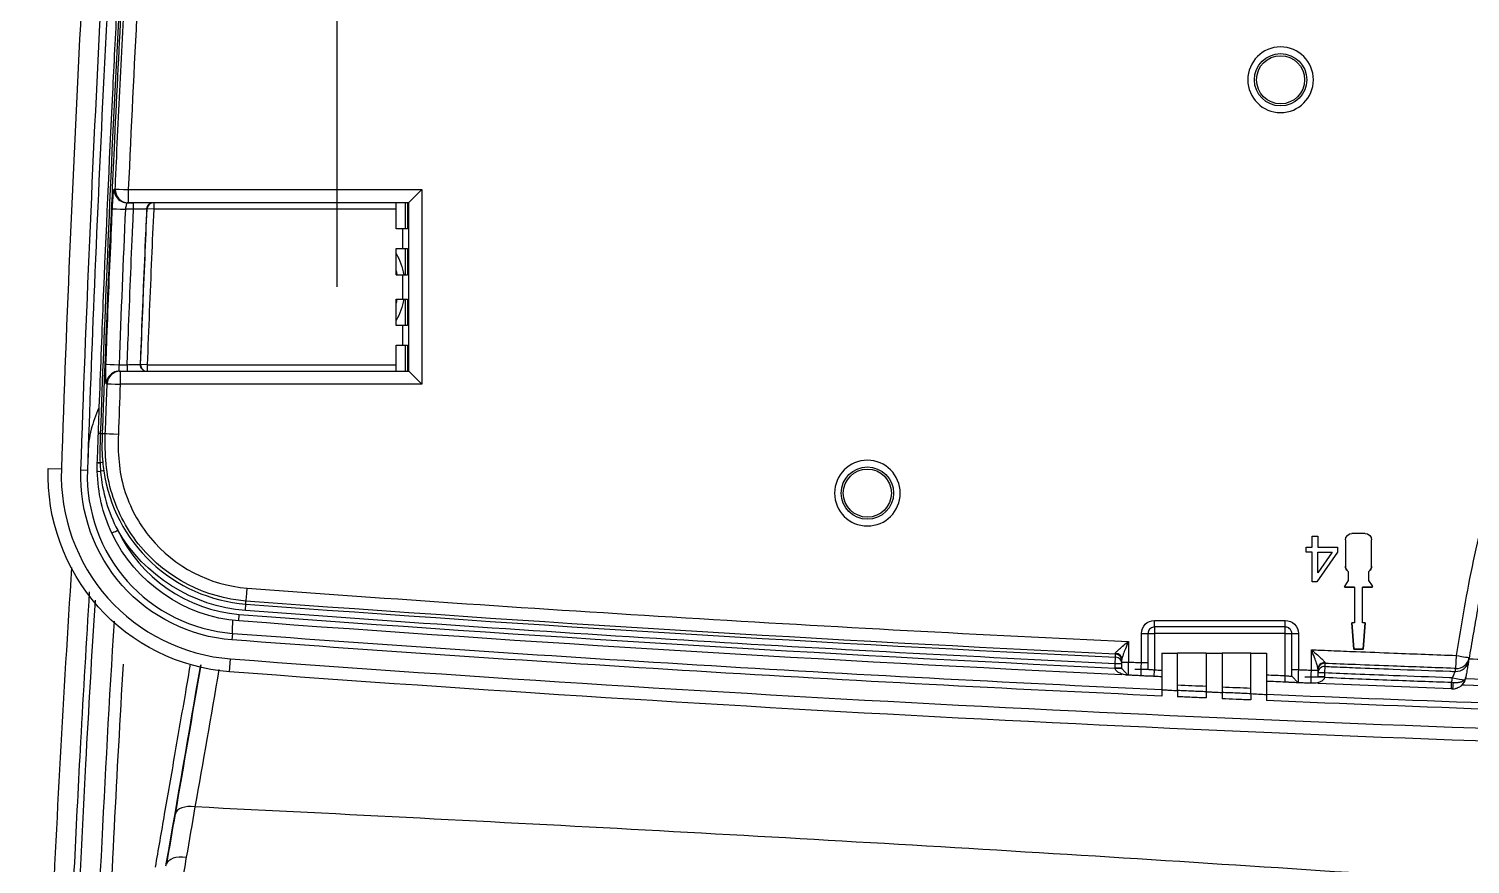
# Model space of a CAD drawing. Header units: millimetres. Extents: x 28 to 2363, y 8 to 1657.
# Drawn here: x 1692.4 to 1802.6, y 1195.3 to 1259.2 of the extents above; entities that cross this region are included whole.
import ezdxf

# ---------------------------------------------------------------- set-up
doc = ezdxf.new("R2010")
doc.units = ezdxf.units.MM
doc.layers.add('1LINE', color=7, linetype='CONTINUOUS')

msp = doc.modelspace()

# ---------------------------------------------------------------- linework, layer by layer
at = {"layer": '1LINE', "linetype": 'Continuous'}
for p, q in [((1715.94, 1239.43), (1715.94, 1279.43)), ((1699.96, 1246.87), (1699.96, 1245.87)), ((1699.96, 1246.87), (1722.41, 1246.87)), ((1721.41, 1245.88), (1722.41, 1246.87)), ((1722.41, 1246.87), (1722.41, 1231.99)), ((1699.88, 1245.87), (1700.36, 1245.87)), ((1721.41, 1245.87), (1699.96, 1245.87)), ((1700.36, 1245.37), (1700.36, 1245.87)), ((1701.9, 1245.87), (1701.9, 1245.37)), ((1721.16, 1243.87), (1721.16, 1245.87)), ((1721.3, 1245.87), (1721.3, 1243.87)), ((1721.41, 1232.99), (1721.41, 1245.88)), ((1700.36, 1245.37), (1699.74, 1245.37)), ((1701.9, 1245.37), (1701.4, 1245.4)), ((1720.44, 1245.37), (1701.9, 1245.37)), ((1720.44, 1243.87), (1720.44, 1245.37)), ((1720.94, 1243.87), (1720.44, 1243.87)), ((1720.94, 1243.87), (1720.94, 1242.37)), ((1721.3, 1243.87), (1720.94, 1243.87)), ((1720.44, 1242.37), (1720.94, 1242.37)), ((1720.44, 1240.37), (1720.44, 1242.37)), ((1720.94, 1242.37), (1721.3, 1242.37)), ((1721.16, 1240.37), (1721.16, 1242.37)), ((1721.3, 1242.37), (1721.3, 1240.37)), ((1720.44, 1240.37), (1720.94, 1240.37)), ((1720.94, 1240.37), (1721.3, 1240.37)), ((1720.94, 1240.37), (1720.94, 1238.49)), ((1720.44, 1238.49), (1720.94, 1238.49)), ((1720.44, 1236.49), (1720.44, 1238.49)), ((1720.94, 1238.49), (1721.3, 1238.49)), ((1721.16, 1236.49), (1721.16, 1238.49)), ((1721.3, 1238.49), (1721.3, 1236.49)), ((1720.94, 1236.49), (1720.44, 1236.49)), ((1720.94, 1236.49), (1720.94, 1234.99)), ((1721.3, 1236.49), (1720.94, 1236.49)), ((1720.44, 1234.99), (1720.94, 1234.99)), ((1720.44, 1233.49), (1720.44, 1234.99)), ((1720.94, 1234.99), (1721.3, 1234.99)), ((1721.16, 1232.99), (1721.16, 1234.99)), ((1721.3, 1234.99), (1721.3, 1232.99)), ((1699.25, 1233.49), (1699.87, 1233.49)), ((1699.87, 1233.49), (1699.87, 1232.99)), ((1701.4, 1233.49), (1700.9, 1233.51)), ((1701.4, 1233.49), (1720.44, 1233.49)), ((1701.4, 1233.49), (1701.4, 1232.99)), ((1699.34, 1232.99), (1721.41, 1232.99)), ((1699.34, 1232.99), (1699.34, 1231.99)), ((1722.41, 1231.99), (1721.41, 1232.99)), ((1722.41, 1231.99), (1699.34, 1231.99)), ((1693.84, 1225.56), (1694.84, 1225.52)), ((1696.83, 1225.4), (1696.33, 1225.42)), ((1790.5, 1219.55), (1790.5, 1220.39)), ((1790.5, 1220.39), (1790.93, 1220.39)), ((1790.93, 1220.39), (1790.93, 1219.55)), ((1794.54, 1220.59), (1793.54, 1220.59)), ((1790.04, 1219.55), (1790.5, 1219.55)), ((1790.04, 1219.15), (1790.04, 1219.55)), ((1790.5, 1219.15), (1790.04, 1219.15)), ((1790.5, 1216.89), (1790.5, 1219.15)), ((1792.44, 1219.15), (1790.85, 1216.89)), ((1790.93, 1219.55), (1792.44, 1219.55)), ((1792.02, 1219.15), (1790.93, 1217.58)), ((1790.93, 1219.15), (1792.02, 1219.15)), ((1790.93, 1217.58), (1790.93, 1219.15)), ((1792.44, 1219.55), (1792.44, 1219.15)), ((1793.04, 1220.09), (1793.04, 1218.09)), ((1795.04, 1218.09), (1795.04, 1220.09)), ((1795.04, 1218.09), (1795.04, 1218.09)), ((1790.85, 1216.89), (1790.5, 1216.89)), ((1793.24, 1216.99), (1792.98, 1216.59)), ((1793.24, 1217.69), (1793.24, 1216.99)), ((1793.24, 1217.69), (1793.24, 1217.69)), ((1794.84, 1217.69), (1794.84, 1217.69)), ((1794.84, 1216.99), (1794.84, 1217.69)), ((1795.1, 1216.59), (1794.84, 1216.99)), ((1793.74, 1216.48), (1793.04, 1216.48)), ((1793.04, 1216.48), (1793.74, 1216.48)), ((1793.04, 1216.48), (1793.04, 1216.48)), ((1793.74, 1216.48), (1793.74, 1213.75)), ((1793.74, 1216.48), (1793.74, 1216.48)), ((1794.34, 1216.48), (1794.34, 1216.48)), ((1794.34, 1213.75), (1794.34, 1216.48)), ((1795.04, 1216.48), (1794.34, 1216.48)), ((1794.34, 1216.48), (1795.04, 1216.48)), ((1795.04, 1216.48), (1795.04, 1216.48)), ((1708.41, 1213.9), (1708.45, 1214.4)), ((1778.44, 1213.94), (1788.44, 1213.94)), ((1778.44, 1213.44), (1778.44, 1213.94)), ((1788.44, 1213.44), (1788.44, 1213.94)), ((1793.67, 1211.75), (1793.54, 1213.75)), ((1793.54, 1213.75), (1793.67, 1211.75)), ((1793.74, 1213.75), (1793.54, 1213.75)), ((1794.54, 1213.75), (1794.34, 1213.75)), ((1794.54, 1213.75), (1794.4, 1211.75)), ((1794.4, 1211.75), (1794.54, 1213.75)), ((1707.93, 1212.95), (1707.89, 1212.45)), ((1777.44, 1210.71), (1777.44, 1212.94)), ((1777.94, 1212.94), (1777.94, 1210.71)), ((1777.94, 1212.94), (1778.44, 1212.94)), ((1788.44, 1213.44), (1778.44, 1213.44)), ((1778.44, 1213.44), (1778.44, 1212.94)), ((1778.44, 1212.94), (1778.44, 1210.16)), ((1788.44, 1212.94), (1778.44, 1212.94)), ((1788.44, 1212.94), (1788.44, 1213.44)), ((1788.44, 1209.72), (1788.44, 1212.94)), ((1788.44, 1212.94), (1788.94, 1212.94)), ((1788.94, 1210.18), (1788.94, 1212.94)), ((1789.44, 1212.94), (1789.44, 1210.18)), ((1776.44, 1212.32), (1776.44, 1210.76)), ((1782.4, 1211.44), (1780.2, 1211.44)), ((1785.8, 1211.44), (1783.6, 1211.44)), ((1790.44, 1210.13), (1790.44, 1211.7)), ((1794.4, 1211.75), (1793.67, 1211.75)), ((1793.67, 1211.75), (1794.4, 1211.75)), ((1793.67, 1211.75), (1793.67, 1211.75)), ((1794.4, 1211.75), (1794.4, 1211.75)), ((1707.71, 1210), (1707.78, 1211)), ((1775.44, 1210.63), (1775.46, 1211.13)), ((1775.44, 1210.3), (1775.44, 1210.63)), ((1775.94, 1210.76), (1775.94, 1210.95)), ((1791.46, 1210.43), (1791.44, 1209.93)), ((1801.48, 1210.27), (1801.52, 1211.26)), ((1775.94, 1210.26), (1776.41, 1209.76)), ((1778.41, 1209.66), (1778.44, 1210.16)), ((1788.42, 1209.22), (1788.44, 1209.72)), ((1788.94, 1209.68), (1789.42, 1209.18)), ((1788.94, 1209.68), (1789.42, 1209.18)), ((1790.94, 1210.24), (1790.94, 1210.13)), ((1791.44, 1209.93), (1791.44, 1209.63)), ((1801.14, 1208.71), (1801.16, 1209.21)), ((1779, 1208.64), (1779, 1208.16)), ((1780.2, 1208.58), (1780.2, 1208.11)), ((1782.4, 1208.48), (1782.4, 1208.01)), ((1783.6, 1208.43), (1783.6, 1207.95)), ((1785.8, 1208.34), (1785.8, 1207.86)), ((1787, 1208.28), (1787, 1207.81)), ((1702.9, 1195.31), (1702.84, 1195.32))]:
    msp.add_line(p, q, dxfattribs=at)
at = {"layer": '1LINE', "linetype": 'Continuous', "extrusion": (3.83778e-22, 6.26757e-06, -1)}
for centre in [(-1788.08, 1255.27, 0.01), (-1756.48, 1223.67, 0.01)]:
    msp.add_circle(centre, 2.51, dxfattribs=at)
at = {"layer": '1LINE', "linetype": 'Continuous', "extrusion": (-3.83778e-22, -6.26758e-06, 1)}
for centre, radius in [((1788.08, 1255.27, -0.01), 2), ((1788.08, 1255.27, -0.01), 1.84), ((1756.48, 1223.67, -0.01), 2), ((1756.48, 1223.67, -0.01), 1.84)]:
    msp.add_circle(centre, radius, dxfattribs=at)
at = {"layer": '1LINE', "linetype": 'Continuous', "extrusion": (0, 0, -1)}
for start, end in [(150.4069, 169.5319), (190.4738, 209.5988)]:
    msp.add_arc((-1715.94, 1239.43), 5.18, start, end, dxfattribs=at)
at = {"layer": '1LINE', "linetype": 'Continuous'}
for start, end in [(11.61, 15.7444), (344.2612, 348.3956)]:
    msp.add_arc((1715.94, 1239.43), 4.68, start, end, dxfattribs=at)
at = {"layer": '1LINE', "linetype": 'Continuous', "extrusion": (3.83778e-22, 6.26757e-06, -1)}
for centre, radius, start, end in [((-1793.54, 1220.09, 0.01), 0.5, 0, 90), ((-1794.54, 1220.09, 0.01), 0.5, 90, 180), ((-1793.54, 1218.09, 0.01), 0.5, 306.8699, 359.9814), ((-1794.54, 1218.09, 0.01), 0.5, 180.0186, 233.1301), ((-1793.04, 1216.55, 0.01), 0.0716, 270, 359.867), ((-1795.04, 1216.55, 0.01), 0.0716, 180.133, 270), ((-1778.44, 1212.94, 0.01), 1, 0, 90), ((-1788.44, 1212.94, 0.01), 1, 90, 180)]:
    msp.add_arc(centre, radius, start, end, dxfattribs=at)
at = {"layer": '1LINE', "linetype": 'Continuous', "extrusion": (-3.83778e-22, -6.26758e-06, 1)}
for centre, radius, start, end in [((1793.54, 1218.09, -0.01), 0.5, 180.0192, 233.1301), ((1794.54, 1218.09, -0.01), 0.5, 306.8699, 359.9808), ((1793.04, 1216.55, -0.01), 0.0716, 146.9613, 270), ((1795.04, 1216.55, -0.01), 0.0716, 270, 33.0347)]:
    msp.add_arc(centre, radius, start, end, dxfattribs=at)
at = {"layer": '1LINE', "linetype": 'Continuous'}
for centre, major_axis, ratio, start_param, end_param in [((1699.88, 1246.87), (0, 1), 0.99875, 1.526057, 2.700732), ((1699.96, 1246.87), (0, 1), 0.99875, 1.526057, 3.141688), ((1699.96, 1246.87), (-0.999, 0.045), 0.000006, 0.049845, 1.570788), ((1699.88, 1246.87), (0, 1), 0.99875, 2.700737, 3.141688), ((1701.86, 1245.37), (-0.005, 0.5), 1, 6.273042, 7.799432), ((1701.9, 1245.37), (0, 0.5), 0.99989, 0.178347, 1.525904), ((1701.9, 1245.37), (0, 0.5), 0.99989, 6.282763, 6.461532), ((1699.74, 1245.37), (-0.999, 0.044), 0.000006, 0.049856, 1.570789), ((1699.25, 1233.49), (-0.999, 0.038), 0.000006, 0.049972, 1.57079), ((1701.37, 1233.49), (0, -0.5), 1, 4.673899, 6.283185), ((1701.4, 1233.49), (0, 0.5), 0.99989, 1.532307, 3.141593), ((1699.27, 1231.99), (0, -1), 0.998748, 3.479633, 4.674649), ((1699.34, 1231.99), (0, -1), 0.998748, 3.141593, 4.674614), ((1699.27, 1231.99), (0, -1), 0.998748, 3.141593, 3.47963), ((1699.34, 1231.99), (-0.999, 0.038), 0.000006, 0.049941, 1.570788), ((1698.17, 1228.22), (-0.5, 0.018), 0.000207, 5.483059, 6.283939), ((1697.47, 1228.25), (-0.5, 0.018), 0.000144, 2.341467, 3.091634), ((1699.2, 1228.19), (-0.999, 0.035), 0.000732, 0.049959, 1.570797), ((1698.09, 1226.02), (-0.5, 0.017), 0.072751, 6.28243, 7.222789), ((1698.09, 1226), (-0.5, 0.017), 0.074365, 6.28243, 7.227122), ((1697.5, 1225.99), (-0.498, -0.048), 0.024006, 2.205214, 3.091589), ((1698.09, 1225.37), (-0.5, -0.011), 0.075324, 6.276429, 7.327546), ((1697.59, 1225.3), (-0.494, -0.075), 0.000006, 3.190855, 4.171093), ((1699.15, 1220.83), (-0.453, -0.212), 0.000006, 6.233758, 7.853979), ((1709.04, 1216.41), (-0.074, -0.997), 0.003197, 0.049952, 1.570791), ((1708.91, 1214.69), (-0.039, -0.499), 0.003165, 1.570802, 3.09164), ((1777.44, 1212.94), (-0.5, 0), 0.000006, 1.570796, 3.141593), ((1789.44, 1212.94), (-0.5, 0), 0.000006, 0.000006, 1.570796), ((1775.44, 1210.95), (0.5, 0), 0.942693, 0, 1.526036), ((1775.44, 1210.63), (0.5, 0), 0.000006, 0, 1.570796), ((1775.44, 1210.3), (0.5, 0), 0.000006, 0, 1.570796), ((1775.44, 1210.25), (0.5, 0), 0.044441, 0, 1.56868), ((1775.44, 1210.86), (0.5, 0), 0.99875, 0, 1.52338), ((1775.44, 1210.63), (0.5, 0), 0.99875, 0, 1.523384), ((1776.44, 1210.76), (-0.5, 0), 0.000006, 0, 1.570796), ((1777.44, 1210.71), (-0.5, 0), 0.000006, 1.570796, 3.141593), ((1791.44, 1210.24), (-0.5, 0), 0.942723, 4.673725, 6.283185), ((1791.44, 1210.16), (-0.5, 0), 0.99875, 4.671431, 6.283185), ((1791.44, 1209.93), (-0.5, 0), 0.99875, 4.671409, 6.283185), ((1801.48, 1211.04), (0.985, -0.17), 0.998729, 4.847032, 6.283207), ((1801.52, 1211.26), (0.985, -0.17), 0.998729, 4.847001, 6.283207), ((1801.52, 1211.26), (0.985, -0.17), 0.000006, 4.71239, 6.283186), ((1776.39, 1209.26), (0.024, 0.499), 0.000002, 0.000048, 0.075187), ((1789.44, 1210.18), (-0.5, 0), 0.000006, 0, 1.570796), ((1790.44, 1210.13), (-0.5, 0), 0.000006, 1.570796, 3.141593), ((1791.44, 1209.93), (-0.5, 0), 0.000006, 4.712389, 6.283185), ((1791.44, 1209.63), (-0.5, 0), 0.000006, 4.712389, 6.283185), ((1791.44, 1209.59), (-0.5, 0.022), 0.000006, 4.712399, 6.283183), ((1801.22, 1209.55), (0.985, -0.17), 0.000006, 4.71239, 5.879762), ((1801.23, 1209.21), (-0.011, -0.5), 0.131549, 6.274704, 7.834322), ((1801.67, 1209.47), (0.43, -0.256), 0.642518, 6.228245, 6.82106), ((1790.4, 1208.63), (0.021, 0.5), 0.000001, 0.000048, 0.075205), ((1705.04, 1198.89), (1.48, -0.26), 0.525102, 1.649118, 3.121084), ((1704.37, 1195.03), (1.48, -0.26), 0.525074, 1.64944, 3.121084)]:
    msp.add_ellipse(centre, major_axis=major_axis, ratio=ratio, start_param=start_param, end_param=end_param, dxfattribs=at)
at = {"layer": '1LINE', "linetype": 'Continuous', "extrusion": (0, 0, -1)}
for centre, major_axis, ratio, start_param, end_param in [((1720.44, 1245.37), (0, -0.5), 0.003491, 1.570796, 3.141599), ((1721.41, 1246.87), (0, -1), 0.052408, 6.230832, 6.283192), ((1720.44, 1233.49), (0, -0.5), 0.003491, 0, 1.570796), ((1721.41, 1231.99), (0, -1), 0.052408, 3.141593, 3.193959)]:
    msp.add_ellipse(centre, major_axis=major_axis, ratio=ratio, start_param=start_param, end_param=end_param, dxfattribs=at)
at = {"layer": '1LINE', "linetype": 'Continuous', "extrusion": (6.12323e-17, 1, 0)}
for centre in [(1777.44, 1210.21), (1777.44, 1210.21), (1790.44, 1209.63)]:
    msp.add_ellipse(centre, major_axis=(0, 0, -0.5), ratio=1, start_param=1.570796, end_param=4.712389, dxfattribs=at)
at = {"layer": '1LINE', "linetype": 'Continuous'}
for points, degree in [([(1696.35, 1260.57), (1695.74, 1248.9), (1695.24, 1237.21), (1694.84, 1225.52)], 3), ([(1696.33, 1225.42), (1696.74, 1237.14), (1697.24, 1248.86), (1697.85, 1260.57)], 3), ([(1700.64, 1260.87), (1700.4, 1256.21), (1700.17, 1251.54), (1699.96, 1246.87)], 3), ([(1698.88, 1246.92), (1698.91, 1246.92), (1698.93, 1246.92), (1698.96, 1246.92)], 3), ([(1699.96, 1245.87), (1699.93, 1245.87), (1699.91, 1245.87), (1699.88, 1245.87)], 3), ([(1699.74, 1245.37), (1699.56, 1241.41), (1699.4, 1237.45), (1699.25, 1233.49)], 3), ([(1699.27, 1232.99), (1699.29, 1232.99), (1699.32, 1232.99), (1699.34, 1232.99)], 3), ([(1698.34, 1232.03), (1698.32, 1232.03), (1698.29, 1232.03), (1698.27, 1232.03)], 3), ([(1699.34, 1231.99), (1699.29, 1230.72), (1699.25, 1229.46), (1699.2, 1228.19)], 3), ([(1697.97, 1228.23), (1698.05, 1228.23), (1698.13, 1228.22), (1698.2, 1228.22)], 3), ([(1697.59, 1225.36), (1697.58, 1225.58), (1697.58, 1225.8), (1697.59, 1226.02)], 3), ([(1697.59, 1226.02), (1697.59, 1226.02), (1697.59, 1226.03), (1697.59, 1226.04)], 3), ([(1697.8, 1226), (1697.8, 1226), (1697.8, 1225.99), (1697.8, 1225.98)], 3), ([(1697.8, 1225.98), (1697.8, 1225.76), (1697.82, 1225.55), (1697.84, 1225.33)], 3), ([(1698, 1226.03), (1698.02, 1225.81), (1698.05, 1225.59), (1698.08, 1225.37)], 3), ([(1698.7, 1220.62), (1698, 1222.11), (1697.62, 1223.72), (1697.59, 1225.36)], 3), ([(1697.84, 1225.33), (1697.97, 1223.76), (1698.42, 1222.23), (1699.15, 1220.83)], 3), ([(1708.41, 1213.9), (1704.26, 1214.21), (1700.46, 1216.85), (1698.7, 1220.62)], 3), ([(1699.15, 1220.83), (1700.84, 1217.22), (1704.47, 1214.7), (1708.45, 1214.4)], 3), ([(1708.91, 1214.69), (1704.88, 1215), (1701.16, 1217.36), (1699.15, 1220.83)], 3), ([(1708.94, 1215.19), (1708.95, 1215.26), (1708.96, 1215.34), (1708.96, 1215.42)], 3), ([(1708.94, 1215.19), (1731.1, 1213.54), (1753.27, 1212.19), (1775.46, 1211.13)], 3), ([(1775.46, 1211.36), (1753.28, 1212.42), (1731.11, 1213.77), (1708.96, 1215.42)], 3), ([(1707.93, 1212.95), (1707.94, 1213.28), (1707.94, 1213.6), (1707.95, 1213.93)], 3), ([(1775.94, 1209.78), (1753.41, 1210.85), (1730.9, 1212.22), (1708.41, 1213.9)], 3), ([(1708.45, 1214.4), (1730.76, 1212.73), (1753.09, 1211.36), (1775.44, 1210.3)], 3), ([(1707.93, 1212.95), (1731.6, 1211.18), (1755.29, 1209.75), (1779, 1208.66)], 3), ([(1779, 1208.16), (1755.28, 1209.25), (1731.58, 1210.68), (1707.89, 1212.45)], 3), ([(1775.46, 1211.36), (1775.46, 1211.37), (1775.46, 1211.39), (1775.46, 1211.42)], 3), ([(1705.47, 1210.54), (1704.57, 1205.29), (1703.69, 1200.2), (1702.84, 1195.32)], 3), ([(1703.57, 1199.16), (1704.21, 1202.84), (1704.86, 1206.64), (1705.53, 1210.54)], 3), ([(1707.78, 1211), (1746.06, 1208.14), (1784.4, 1206.17), (1822.77, 1205.08)], 3), ([(1775.44, 1210.28), (1775.44, 1210.28), (1775.44, 1210.29), (1775.44, 1210.3)], 3), ([(1791.46, 1210.71), (1791.46, 1210.68), (1791.46, 1210.66), (1791.46, 1210.65)], 3), ([(1802.5, 1211.09), (1802.49, 1211.02), (1802.48, 1210.94), (1802.46, 1210.87)], 3), ([(1706.89, 1210.2), (1706.27, 1206.6), (1705.66, 1203.09), (1705.06, 1199.68)], 3), ([(1822.79, 1204.09), (1784.39, 1205.17), (1746.02, 1207.15), (1707.71, 1210.01)], 3), ([(1776.41, 1209.76), (1776.41, 1209.76), (1776.41, 1209.76)], 2), ([(1779, 1209.63), (1778.14, 1209.67), (1777.28, 1209.71), (1776.41, 1209.75)], 3), ([(1777.41, 1209.71), (1777.41, 1209.71)], 1), ([(1779, 1209.63), (1778.81, 1209.64), (1778.61, 1209.65), (1778.41, 1209.66)], 3), ([(1778.44, 1210.16), (1778.63, 1210.15), (1778.82, 1210.14), (1779, 1210.14)], 3), ([(1787, 1209.78), (1787.48, 1209.76), (1787.96, 1209.74), (1788.44, 1209.72)], 3), ([(1788.42, 1209.22), (1787.95, 1209.24), (1787.47, 1209.26), (1787, 1209.28)], 3), ([(1789.42, 1209.18), (1789.42, 1209.18)], 1), ([(1791.44, 1209.63), (1791.44, 1209.62), (1791.44, 1209.6), (1791.44, 1209.59)], 3), ([(1801.16, 1209.21), (1801.18, 1209.32), (1801.2, 1209.43), (1801.22, 1209.55)], 3), ([(1801.16, 1209.21), (1801.2, 1209.2), (1801.25, 1209.2), (1801.29, 1209.19)], 3), ([(1782.4, 1208.89), (1781.67, 1208.92), (1780.94, 1208.95), (1780.2, 1208.98)], 3), ([(1785.8, 1208.74), (1785.07, 1208.77), (1784.34, 1208.8), (1783.6, 1208.83)], 3), ([(1785.8, 1208.34), (1786.2, 1208.32), (1786.6, 1208.3), (1787, 1208.28)], 3), ([(1787, 1208.3), (1798.92, 1207.8), (1810.85, 1207.37), (1822.78, 1207.03)], 3), ([(1790.42, 1209.13), (1790.42, 1209.13), (1790.42, 1209.13)], 2), ([(1801.14, 1208.71), (1797.74, 1208.84), (1794.34, 1208.97), (1790.94, 1209.11)], 3), ([(1801.14, 1208.71), (1801.24, 1208.71)], 1), ([(1822.77, 1206.54), (1810.84, 1206.87), (1798.92, 1207.3), (1787, 1207.81)], 3), ([(1705.06, 1199.68), (1704.84, 1198.4), (1704.62, 1197.11), (1704.39, 1195.83)], 3), ([(1702.84, 1195.32), (1702.83, 1195.26), (1702.82, 1195.21), (1702.81, 1195.16)], 3)]:
    msp.add_open_spline(points, degree=degree, dxfattribs=at)
for points, knots in [([(1698.35, 1260.55), (1698.33, 1260.22), (1698.31, 1259.88), (1698.23, 1258.22), (1698.16, 1256.89), (1697.83, 1250.23), (1697.59, 1244.9), (1697.17, 1234.85), (1697, 1230.12), (1696.83, 1225.4)], [0, 0, 0, 0, 0.028424, 0.028424, 0.142119, 0.142119, 0.596906, 0.596906, 1, 1, 1, 1]), ([(1697.67, 1228.24), (1697.69, 1228.91), (1697.72, 1229.57), (1697.84, 1232.91), (1697.94, 1235.57), (1698.27, 1243.57), (1698.51, 1248.9), (1698.88, 1256.46), (1698.99, 1258.69), (1699.11, 1260.92)], [0, 0, 0, 0, 0.061159, 0.061159, 0.305796, 0.305796, 0.795074, 0.795074, 1, 1, 1, 1]), ([(1699.26, 1260.91), (1699.26, 1260.9), (1699.26, 1260.89), (1699.19, 1259.54), (1699.12, 1258.21), (1698.78, 1251.55), (1698.54, 1246.23), (1698.14, 1236.68), (1697.97, 1232.46), (1697.82, 1228.24)], [0, 0, 0, 0, 0.001056, 0.001056, 0.123354, 0.123354, 0.612552, 0.612552, 1, 1, 1, 1]), ([(1699.41, 1260.93), (1699.22, 1257.3), (1699.04, 1253.67), (1698.81, 1248.72), (1698.75, 1247.39), (1698.68, 1245.72), (1698.66, 1245.39), (1698.4, 1239.45), (1698.17, 1233.84), (1697.97, 1228.23)], [0, 0, 0, 0, 0.332746, 0.332746, 0.454936, 0.454936, 0.485484, 0.485484, 1, 1, 1, 1]), ([(1698.96, 1246.92), (1698.99, 1247.59), (1699.02, 1248.25), (1699.17, 1251.58), (1699.3, 1254.24), (1699.5, 1258.25), (1699.57, 1259.59), (1699.64, 1260.93)], [0, 0, 0, 0, 0.142627, 0.142627, 0.713138, 0.713138, 1, 1, 1, 1]), ([(1698.74, 1245.42), (1698.75, 1245.53), (1698.75, 1245.64), (1698.77, 1245.91), (1698.78, 1246.07), (1698.8, 1246.36), (1698.81, 1246.48), (1698.83, 1246.7), (1698.85, 1246.78), (1698.87, 1246.89), (1698.88, 1246.92), (1698.88, 1246.92)], [0, 0, 0, 0, 0.138726, 0.138726, 0.354257, 0.354257, 0.569694, 0.569694, 0.784849, 0.784849, 1, 1, 1, 1]), ([(1699.88, 1245.87), (1699.87, 1245.87), (1699.86, 1245.86), (1699.84, 1245.83), (1699.83, 1245.8), (1699.81, 1245.73), (1699.8, 1245.69), (1699.78, 1245.59), (1699.77, 1245.54), (1699.75, 1245.45), (1699.75, 1245.41), (1699.74, 1245.37)], [0, 0, 0, 0, 0.214821, 0.214821, 0.43048, 0.43048, 0.646514, 0.646514, 0.861946, 0.861946, 1, 1, 1, 1]), ([(1698.25, 1233.53), (1698.28, 1234.2), (1698.3, 1234.86), (1698.43, 1238.2), (1698.54, 1240.86), (1698.69, 1244.16), (1698.71, 1244.79), (1698.74, 1245.42)], [0, 0, 0, 0, 0.168109, 0.168109, 0.840549, 0.840549, 1, 1, 1, 1]), ([(1699.87, 1233.49), (1699.89, 1234.13), (1699.92, 1234.76), (1700, 1236.76), (1700.05, 1238.12), (1700.16, 1240.84), (1700.22, 1242.19), (1700.31, 1244.16), (1700.33, 1244.77), (1700.36, 1245.37)], [0, 0, 0, 0, 0.160215, 0.160215, 0.503492, 0.503492, 0.846769, 0.846769, 1, 1, 1, 1]), ([(1701.36, 1245.4), (1701.35, 1245.4), (1701.32, 1245.39), (1700.98, 1245.38), (1700.58, 1245.38), (1700.36, 1245.37)], [0, 0, 0, 0, 0.232627, 0.580278, 1, 1, 1, 1]), ([(1701.36, 1245.4), (1701.33, 1244.77), (1701.31, 1244.14), (1701.22, 1242.15), (1701.16, 1240.79), (1701.05, 1238.08), (1700.99, 1236.72), (1700.92, 1234.74), (1700.89, 1234.13), (1700.87, 1233.51)], [0, 0, 0, 0, 0.158717, 0.158717, 0.501738, 0.501738, 0.844758, 0.844758, 1, 1, 1, 1]), ([(1700.9, 1233.51), (1700.96, 1234.87), (1701.01, 1236.23), (1701.12, 1238.94), (1701.18, 1240.3), (1701.29, 1242.9), (1701.34, 1244.15), (1701.4, 1245.4)], [0, 0, 0, 0, 0.342561, 0.342561, 0.685122, 0.685122, 1, 1, 1, 1]), ([(1701.4, 1245.4), (1701.38, 1245.4), (1701.37, 1245.4), (1701.36, 1245.4), (1701.36, 1245.4), (1701.36, 1245.4)], [0, 0, 0, 0, 0.629861, 0.629861, 1, 1, 1, 1]), ([(1701.9, 1245.37), (1701.84, 1244.13), (1701.79, 1242.88), (1701.68, 1240.28), (1701.62, 1238.92), (1701.51, 1236.21), (1701.46, 1234.85), (1701.4, 1233.49)], [0, 0, 0, 0, 0.314878, 0.314878, 0.657439, 0.657439, 1, 1, 1, 1]), ([(1801.52, 1211.26), (1801.93, 1213.68), (1802.33, 1216.11), (1803.35, 1220.9), (1803.95, 1223.28), (1806.06, 1230.35), (1807.83, 1234.94), (1809.96, 1239.37)], [0, 0, 0, 0, 0.25, 0.25, 0.5, 0.5, 1, 1, 1, 1]), ([(1810.86, 1238.94), (1808.46, 1233.94), (1806.49, 1228.66), (1804.3, 1220.63), (1803.7, 1217.94), (1803.1, 1214.58), (1803, 1213.97), (1802.78, 1212.72), (1802.65, 1211.97), (1802.52, 1211.22), (1802.5, 1211.09)], [0, 0, 0, 0, 0.563505, 0.563505, 0.845258, 0.845258, 0.915696, 0.915696, 0.986135, 1, 1, 1, 1]), ([(1698.27, 1232.03), (1698.26, 1232.03), (1698.26, 1232.04), (1698.25, 1232.11), (1698.24, 1232.17), (1698.23, 1232.35), (1698.23, 1232.46), (1698.23, 1232.73), (1698.23, 1232.88), (1698.24, 1233.19), (1698.24, 1233.36), (1698.25, 1233.53)], [0, 0, 0, 0, 0.141761, 0.141761, 0.356201, 0.356201, 0.570656, 0.570656, 0.785323, 0.785323, 1, 1, 1, 1]), ([(1699.25, 1233.49), (1699.24, 1233.44), (1699.24, 1233.38), (1699.23, 1233.28), (1699.23, 1233.23), (1699.23, 1233.14), (1699.23, 1233.1), (1699.24, 1233.04), (1699.24, 1233.02), (1699.26, 1233), (1699.26, 1232.99), (1699.27, 1232.99)], [0, 0, 0, 0, 0.214729, 0.214729, 0.428824, 0.428824, 0.642792, 0.642792, 0.857487, 0.857487, 1, 1, 1, 1]), ([(1699.87, 1233.49), (1700.04, 1233.5), (1700.36, 1233.5), (1700.69, 1233.5), (1700.85, 1233.51), (1700.86, 1233.51), (1700.87, 1233.51)], [0, 0, 0, 0, 0.318795, 0.608036, 0.836927, 1, 1, 1, 1]), ([(1700.87, 1233.51), (1700.87, 1233.51), (1700.87, 1233.51), (1700.88, 1233.51), (1700.88, 1233.51), (1700.89, 1233.51), (1700.9, 1233.51), (1700.9, 1233.51)], [0, 0, 0, 0, 0.370145, 0.370145, 0.740474, 0.740474, 1, 1, 1, 1]), ([(1698.2, 1228.22), (1698.23, 1228.89), (1698.25, 1229.55), (1698.3, 1230.82), (1698.32, 1231.43), (1698.34, 1232.03)], [0, 0, 0, 0, 0.524625, 0.524625, 1, 1, 1, 1]), ([(1697.71, 1230.19), (1697.45, 1229.61), (1697.26, 1229.06), (1696.96, 1227.93), (1696.9, 1227.36), (1696.88, 1226.33), (1696.85, 1225.87), (1696.83, 1225.4)], [0, 0, 0, 0, 0.284864, 0.284864, 0.642432, 0.642432, 1, 1, 1, 1]), ([(1697.59, 1226.04), (1697.59, 1226.11), (1697.6, 1226.17), (1697.62, 1226.91), (1697.65, 1227.57), (1697.67, 1228.24)], [0, 0, 0, 0, 0.091239, 0.091239, 1, 1, 1, 1]), ([(1697.82, 1228.24), (1697.81, 1227.9), (1697.8, 1227.57), (1697.78, 1226.83), (1697.78, 1226.41), (1697.8, 1226)], [0, 0, 0, 0, 0.448087, 0.448087, 1, 1, 1, 1]), ([(1697.97, 1228.23), (1697.96, 1227.81), (1697.94, 1227.4), (1697.95, 1226.66), (1697.97, 1226.35), (1698, 1226.03)], [0, 0, 0, 0, 0.568421, 0.568421, 1, 1, 1, 1]), ([(1708.96, 1215.42), (1705.84, 1215.66), (1702.91, 1217.17), (1699.91, 1220.78), (1699.18, 1222.13), (1698.25, 1225.12), (1698.15, 1226.66), (1698.2, 1228.22)], [0, 0, 0, 0, 0.5, 0.5, 0.75, 0.75, 1, 1, 1, 1]), ([(1699.2, 1228.19), (1699.15, 1226.76), (1699.23, 1225.35), (1700.07, 1222.6), (1700.74, 1221.35), (1703.48, 1218.03), (1706.2, 1216.63), (1709.04, 1216.41)], [0, 0, 0, 0, 0.25, 0.25, 0.5, 0.5, 1, 1, 1, 1]), ([(1707.71, 1210.01), (1703.85, 1210.3), (1700.2, 1212.13), (1695.11, 1217.84), (1693.7, 1221.69), (1693.84, 1225.56)], [0, 0, 0, 0, 0.5, 0.5, 1, 1, 1, 1]), ([(1694.84, 1225.52), (1694.71, 1221.91), (1696.02, 1218.32), (1700.77, 1212.98), (1704.18, 1211.27), (1707.78, 1211)], [0, 0, 0, 0, 0.5, 0.5, 1, 1, 1, 1]), ([(1707.89, 1212.45), (1704.68, 1212.69), (1701.62, 1214.22), (1697.38, 1218.99), (1696.22, 1222.19), (1696.33, 1225.42)], [0, 0, 0, 0, 0.5, 0.5, 1, 1, 1, 1]), ([(1696.83, 1225.4), (1696.73, 1222.3), (1697.84, 1219.23), (1701.91, 1214.65), (1704.84, 1213.18), (1707.93, 1212.95)], [0, 0, 0, 0, 0.5, 0.5, 1, 1, 1, 1]), ([(1698.08, 1225.37), (1698.48, 1222.7), (1699.75, 1220.23), (1703.68, 1216.54), (1706.25, 1215.4), (1708.94, 1215.19)], [0, 0, 0, 0, 0.5, 0.5, 1, 1, 1, 1]), ([(1892.69, 847.16), (1880.17, 847.16), (1867.68, 848.59), (1843.33, 854.27), (1831.7, 858.43), (1809.52, 869.39), (1798.96, 876.37), (1784.63, 888.45), (1780.11, 892.7), (1771.42, 901.46), (1767.26, 905.99), (1755.28, 919.99), (1747.97, 929.89), (1734.67, 950.75), (1728.65, 961.76), (1718.12, 984.31), (1713.62, 995.77), (1705.98, 1019.01), (1702.82, 1030.78), (1697.86, 1054.65), (1696.04, 1066.74), (1693.54, 1091.18), (1692.88, 1103.55), (1692.35, 1128.14), (1692.48, 1140.36), (1693.08, 1164.7), (1693.52, 1176.81), (1694.49, 1198.61), (1695.01, 1208.31), (1695.65, 1217.98)], [0, 0, 0, 0, 0.078081, 0.078081, 0.156162, 0.156162, 0.234242, 0.234242, 0.273283, 0.273283, 0.312323, 0.312323, 0.390404, 0.390404, 0.468485, 0.468485, 0.546565, 0.546565, 0.624646, 0.624646, 0.702727, 0.702727, 0.780808, 0.780808, 0.858888, 0.858888, 0.936969, 0.936969, 1, 1, 1, 1]), ([(1696.98, 1216.13), (1696.74, 1212.31), (1696.52, 1208.48), (1696.14, 1201.58), (1695.98, 1198.5), (1695.76, 1193.88), (1695.69, 1192.34), (1695.55, 1189.25), (1695.43, 1187.71), (1695.41, 1186.17)], [0, 0, 0, 0, 0.383812, 0.383812, 0.691906, 0.691906, 0.845953, 0.845953, 1, 1, 1, 1]), ([(1709.04, 1216.41), (1720.22, 1215.58), (1731.4, 1214.82), (1753.87, 1213.46), (1765.15, 1212.85), (1776.44, 1212.32)], [0, 0, 0, 0, 0.497996, 0.497996, 1, 1, 1, 1]), ([(1695.93, 1186.49), (1696.01, 1189.24), (1696.17, 1191.99), (1696.43, 1197.48), (1696.57, 1200.22), (1696.94, 1207.14), (1697.18, 1211.32), (1697.45, 1215.49)], [0, 0, 0, 0, 0.283547, 0.283547, 0.567094, 0.567094, 1, 1, 1, 1]), ([(1775.44, 1210.63), (1764.44, 1211.16), (1753.44, 1211.75), (1731.27, 1213.1), (1720.08, 1213.86), (1708.91, 1214.69)], [0, 0, 0, 0, 0.495562, 0.495562, 1, 1, 1, 1]), ([(1698.87, 1213.89), (1698.13, 1201.93), (1697.55, 1189.93), (1696.18, 1154.54), (1695.48, 1131.09), (1696.78, 1095.77), (1697.63, 1083.95), (1700.5, 1060.41), (1702.48, 1048.75), (1707.75, 1025.71), (1711.02, 1014.33), (1718.86, 991.85), (1723.45, 980.76), (1733.92, 959.3), (1739.78, 948.96), (1752.81, 929.14), (1760.02, 919.62), (1771.84, 906.14), (1775.92, 901.8), (1784.37, 893.47), (1788.74, 889.47), (1797.9, 881.94), (1802.69, 878.42), (1812.79, 871.94), (1818.06, 869), (1834.28, 861.18), (1845.49, 857.29), (1868.64, 852), (1880.66, 850.64), (1892.69, 850.64)], [0, 0, 0, 0, 0.079119, 0.079119, 0.232599, 0.232599, 0.309339, 0.309339, 0.386079, 0.386079, 0.462819, 0.462819, 0.539559, 0.539559, 0.616299, 0.616299, 0.69304, 0.69304, 0.73141, 0.73141, 0.76978, 0.76978, 0.80815, 0.80815, 0.84652, 0.84652, 0.92326, 0.92326, 1, 1, 1, 1]), ([(1778.44, 1213.44), (1778.38, 1213.44), (1778.33, 1213.43), (1778.22, 1213.39), (1778.17, 1213.36), (1778.08, 1213.29), (1778.04, 1213.25), (1777.98, 1213.15), (1777.96, 1213.1), (1777.94, 1213.01), (1777.94, 1212.97), (1777.94, 1212.94)], [0, 0, 0, 0, 0.214941, 0.214941, 0.429881, 0.429881, 0.644822, 0.644822, 0.859762, 0.859762, 1, 1, 1, 1]), ([(1788.94, 1212.94), (1788.94, 1212.99), (1788.93, 1213.05), (1788.89, 1213.16), (1788.86, 1213.21), (1788.79, 1213.29), (1788.75, 1213.33), (1788.66, 1213.39), (1788.6, 1213.41), (1788.51, 1213.43), (1788.47, 1213.44), (1788.44, 1213.44)], [0, 0, 0, 0, 0.214941, 0.214941, 0.429881, 0.429881, 0.644822, 0.644822, 0.859762, 0.859762, 1, 1, 1, 1]), ([(1775.46, 1211.42), (1775.46, 1211.44), (1775.47, 1211.46), (1775.49, 1211.5), (1775.5, 1211.51), (1775.55, 1211.57), (1775.61, 1211.63), (1775.77, 1211.78), (1775.88, 1211.87), (1776.13, 1212.08), (1776.28, 1212.2), (1776.43, 1212.31), (1776.44, 1212.31), (1776.44, 1212.32)], [0, 0, 0, 0, 0.113333, 0.113333, 0.151859, 0.151859, 0.34896, 0.34896, 0.637219, 0.637219, 0.99599, 0.99599, 1, 1, 1, 1]), ([(1776.44, 1212.32), (1776.44, 1212.31), (1776.44, 1212.31), (1776.36, 1212.13), (1776.28, 1211.95), (1776.15, 1211.63), (1776.1, 1211.49), (1776.02, 1211.27), (1775.99, 1211.18), (1775.95, 1211.05), (1775.94, 1210.99), (1775.94, 1210.95)], [0, 0, 0, 0, 0.004935, 0.004935, 0.37056, 0.37056, 0.663437, 0.663437, 0.859036, 0.859036, 1, 1, 1, 1]), ([(1779, 1211.44), (1779.01, 1211.44), (1779.02, 1211.44), (1779.22, 1211.44), (1779.41, 1211.44), (1779.71, 1211.44), (1779.81, 1211.44), (1780.01, 1211.44), (1780.11, 1211.44), (1780.2, 1211.44)], [0, 0, 0, 0, 0.015113, 0.015113, 0.50499, 0.50499, 0.761543, 0.761543, 1, 1, 1, 1]), ([(1779, 1211.44), (1779, 1211.41), (1779, 1211.38), (1779, 1210.87), (1779, 1210.39), (1779, 1209.48), (1779, 1209.06), (1779, 1208.64)], [0, 0, 0, 0, 0.028416, 0.028416, 0.547273, 0.547273, 1, 1, 1, 1]), ([(1780.2, 1208.58), (1780.2, 1208.6), (1780.2, 1208.61), (1780.2, 1209.12), (1780.2, 1209.61), (1780.2, 1210.54), (1780.2, 1210.99), (1780.2, 1211.44)], [0, 0, 0, 0, 0.015199, 0.015199, 0.530361, 0.530361, 1, 1, 1, 1]), ([(1782.4, 1211.44), (1782.41, 1211.44), (1782.42, 1211.44), (1782.62, 1211.44), (1782.81, 1211.44), (1783.11, 1211.44), (1783.22, 1211.44), (1783.41, 1211.44), (1783.51, 1211.44), (1783.6, 1211.44)], [0, 0, 0, 0, 0.014364, 0.014364, 0.505793, 0.505793, 0.762101, 0.762101, 1, 1, 1, 1]), ([(1782.4, 1211.44), (1782.4, 1211.41), (1782.4, 1211.39), (1782.4, 1210.86), (1782.4, 1210.36), (1782.4, 1209.4), (1782.4, 1208.94), (1782.4, 1208.48)], [0, 0, 0, 0, 0.02647, 0.02647, 0.534629, 0.534629, 1, 1, 1, 1]), ([(1783.6, 1211.44), (1783.6, 1211.41), (1783.6, 1211.39), (1783.6, 1210.85), (1783.6, 1210.35), (1783.6, 1209.37), (1783.6, 1208.9), (1783.6, 1208.43)], [0, 0, 0, 0, 0.025836, 0.025836, 0.530507, 0.530507, 1, 1, 1, 1]), ([(1785.8, 1211.44), (1786.01, 1211.44), (1786.21, 1211.44), (1786.61, 1211.44), (1786.81, 1211.44), (1787, 1211.44)], [0, 0, 0, 0, 0.504378, 0.504378, 1, 1, 1, 1]), ([(1785.8, 1208.34), (1785.8, 1208.85), (1785.8, 1209.36), (1785.8, 1210.36), (1785.8, 1210.84), (1785.8, 1211.36), (1785.8, 1211.4), (1785.8, 1211.44)], [0, 0, 0, 0, 0.495637, 0.495637, 0.964234, 0.964234, 1, 1, 1, 1]), ([(1787, 1211.44), (1787, 1211.42), (1787, 1211.4), (1787, 1210.87), (1787, 1210.36), (1787, 1209.36), (1787, 1208.87), (1787, 1208.35), (1787, 1208.32), (1787, 1208.28)], [0, 0, 0, 0, 0.017993, 0.017993, 0.503998, 0.503998, 0.969369, 0.969369, 1, 1, 1, 1]), ([(1790.94, 1210.24), (1790.94, 1210.28), (1790.93, 1210.34), (1790.89, 1210.48), (1790.86, 1210.57), (1790.78, 1210.8), (1790.73, 1210.95), (1790.59, 1211.3), (1790.52, 1211.49), (1790.44, 1211.69), (1790.44, 1211.69), (1790.44, 1211.7)], [0, 0, 0, 0, 0.132986, 0.132986, 0.32274, 0.32274, 0.619086, 0.619086, 0.995307, 0.995307, 1, 1, 1, 1]), ([(1790.44, 1211.7), (1790.44, 1211.69), (1790.44, 1211.69), (1790.6, 1211.56), (1790.76, 1211.43), (1791.02, 1211.19), (1791.14, 1211.09), (1791.3, 1210.93), (1791.36, 1210.87), (1791.41, 1210.8), (1791.42, 1210.79), (1791.45, 1210.76), (1791.46, 1210.73), (1791.46, 1210.71)], [0, 0, 0, 0, 0.003813, 0.003813, 0.373709, 0.373709, 0.665804, 0.665804, 0.856971, 0.856971, 0.894071, 0.894071, 1, 1, 1, 1]), ([(1790.44, 1211.7), (1790.6, 1211.69), (1790.77, 1211.68), (1791.27, 1211.66), (1791.6, 1211.65), (1792.58, 1211.61), (1793.21, 1211.58), (1794.81, 1211.52), (1795.77, 1211.48), (1798.33, 1211.38), (1799.92, 1211.32), (1801.52, 1211.26)], [0, 0, 0, 0, 0.045138, 0.045138, 0.135336, 0.135336, 0.308198, 0.308198, 0.568208, 0.568208, 1, 1, 1, 1]), ([(1811.15, 874.88), (1810.8, 875.09), (1808.8, 876.34), (1801.6, 881.03), (1792.01, 888.55), (1781.8, 898.02), (1771.86, 908.19), (1758.46, 923.79), (1742.9, 946.06), (1728.24, 973.18), (1718.45, 996.86), (1712.81, 1013.83), (1709.9, 1023.66), (1707.19, 1033.63), (1704.26, 1046.24), (1701.51, 1061.51), (1699.84, 1074.11), (1698.8, 1084.34), (1698.15, 1092.4), (1697.66, 1100.28), (1697.2, 1110.61), (1696.78, 1128.44), (1697.14, 1154.46), (1698.17, 1183.61), (1699.09, 1202.29), (1699.59, 1210.6)], [0, 0, 0, 0, 0.003326, 0.018954, 0.069033, 0.101108, 0.130921, 0.183397, 0.266267, 0.348763, 0.430815, 0.471925, 0.492528, 0.513208, 0.554991, 0.596556, 0.638042, 0.657363, 0.679557, 0.703332, 0.721206, 0.763086, 0.847474, 0.931824, 1, 1, 1, 1]), ([(1702.04, 1195.07), (1702.27, 1196.42), (1702.76, 1199.24), (1703.53, 1203.69), (1704.2, 1207.54), (1704.59, 1209.86), (1704.72, 1210.59)], [0, 0, 0, 0, 0.268315, 0.563298, 0.864586, 1, 1, 1, 1]), ([(1776.41, 1209.75), (1776.4, 1209.75), (1776.4, 1209.75), (1776.34, 1209.76), (1776.31, 1209.76), (1776.23, 1209.77), (1776.2, 1209.78), (1776.04, 1209.8), (1775.92, 1209.84), (1775.72, 1209.93), (1775.65, 1209.97), (1775.54, 1210.06), (1775.51, 1210.1), (1775.47, 1210.17), (1775.45, 1210.2), (1775.44, 1210.24), (1775.44, 1210.26), (1775.44, 1210.28)], [0, 0, 0, 0, 0.022289, 0.022289, 0.120631, 0.120631, 0.211292, 0.211292, 0.541782, 0.541782, 0.758384, 0.758384, 0.887672, 0.887672, 0.959558, 0.959558, 1, 1, 1, 1]), ([(1775.46, 1211.13), (1775.46, 1211.15), (1775.46, 1211.17), (1775.46, 1211.24), (1775.46, 1211.3), (1775.46, 1211.36)], [0, 0, 0, 0, 0.21831, 0.21831, 1, 1, 1, 1]), ([(1775.94, 1210.26), (1775.94, 1210.26), (1775.94, 1210.26), (1775.94, 1210.3), (1775.94, 1210.33), (1775.94, 1210.4), (1775.94, 1210.44), (1775.94, 1210.54), (1775.94, 1210.59), (1775.94, 1210.68), (1775.94, 1210.72), (1775.94, 1210.76)], [0, 0, 0, 0, 0.21465, 0.21465, 0.429294, 0.429294, 0.644044, 0.644044, 0.859024, 0.859024, 1, 1, 1, 1]), ([(1776.44, 1210.76), (1776.44, 1210.68), (1776.43, 1210.61), (1776.43, 1210.43), (1776.43, 1210.32), (1776.42, 1210.13), (1776.42, 1210.04), (1776.42, 1209.9), (1776.42, 1209.85), (1776.41, 1209.77), (1776.41, 1209.76), (1776.41, 1209.76)], [0, 0, 0, 0, 0.140918, 0.140918, 0.355837, 0.355837, 0.570577, 0.570577, 0.785267, 0.785267, 1, 1, 1, 1]), ([(1776.44, 1210.76), (1776.62, 1210.75), (1776.8, 1210.74), (1777.14, 1210.72), (1777.29, 1210.72), (1777.44, 1210.71)], [0, 0, 0, 0, 0.546957, 0.546957, 1, 1, 1, 1]), ([(1777.41, 1209.71), (1777.41, 1209.71), (1777.41, 1209.73), (1777.42, 1209.8), (1777.42, 1209.86), (1777.42, 1210), (1777.42, 1210.08), (1777.43, 1210.27), (1777.43, 1210.38), (1777.43, 1210.56), (1777.44, 1210.63), (1777.44, 1210.71)], [0, 0, 0, 0, 0.214736, 0.214736, 0.429431, 0.429431, 0.644175, 0.644175, 0.859094, 0.859094, 1, 1, 1, 1]), ([(1777.94, 1210.71), (1777.94, 1210.67), (1777.94, 1210.63), (1777.94, 1210.54), (1777.94, 1210.49), (1777.94, 1210.4), (1777.94, 1210.35), (1777.94, 1210.28), (1777.94, 1210.25), (1777.94, 1210.22), (1777.94, 1210.21), (1777.94, 1210.21)], [0, 0, 0, 0, 0.140963, 0.140963, 0.355942, 0.355942, 0.570696, 0.570696, 0.785345, 0.785345, 1, 1, 1, 1]), ([(1791.46, 1210.65), (1791.46, 1210.64), (1791.46, 1210.62), (1791.46, 1210.54), (1791.46, 1210.48), (1791.46, 1210.43)], [0, 0, 0, 0, 0.21831, 0.21831, 1, 1, 1, 1]), ([(1801.48, 1210.27), (1801.44, 1210.27), (1801.4, 1210.27), (1799.8, 1210.33), (1798.25, 1210.39), (1795.73, 1210.48), (1794.77, 1210.52), (1793.03, 1210.59), (1792.24, 1210.62), (1791.46, 1210.65)], [0, 0, 0, 0, 0.012594, 0.012594, 0.477554, 0.477554, 0.765119, 0.765119, 1, 1, 1, 1]), ([(1791.46, 1210.43), (1791.62, 1210.42), (1791.78, 1210.41), (1792.56, 1210.38), (1793.19, 1210.35), (1794.78, 1210.29), (1795.74, 1210.25), (1798.14, 1210.16), (1799.58, 1210.11), (1801.16, 1210.05), (1801.3, 1210.04), (1801.44, 1210.04)], [0, 0, 0, 0, 0.047958, 0.047958, 0.236354, 0.236354, 0.52478, 0.52478, 0.95742, 0.95742, 1, 1, 1, 1]), ([(1802.46, 1210.87), (1802.46, 1210.86), (1802.46, 1210.85), (1802.45, 1210.8), (1802.44, 1210.73), (1802.41, 1210.56), (1802.39, 1210.44), (1802.34, 1210.18), (1802.32, 1210.03), (1802.27, 1209.78), (1802.26, 1209.69), (1802.24, 1209.59)], [0, 0, 0, 0, 0.116717, 0.116717, 0.361637, 0.361637, 0.60873, 0.60873, 0.856854, 0.856854, 1, 1, 1, 1]), ([(1820.93, 1210.37), (1820.27, 1210.39), (1819.6, 1210.41), (1817.14, 1210.49), (1815.34, 1210.55), (1811.54, 1210.67), (1809.53, 1210.73), (1805.84, 1210.86), (1804.16, 1210.92), (1802.48, 1210.98)], [0, 0, 0, 0, 0.108342, 0.108342, 0.400073, 0.400073, 0.727281, 0.727281, 1, 1, 1, 1]), ([(1777.41, 1209.71), (1777.26, 1209.72), (1777.1, 1209.72), (1776.76, 1209.74), (1776.59, 1209.75), (1776.41, 1209.76)], [0, 0, 0, 0, 0.476524, 0.476524, 1, 1, 1, 1]), ([(1778.41, 1209.66), (1778.34, 1209.67), (1778.27, 1209.67), (1778.09, 1209.68), (1777.98, 1209.68), (1777.79, 1209.69), (1777.7, 1209.69), (1777.56, 1209.7), (1777.51, 1209.7), (1777.43, 1209.71), (1777.41, 1209.71), (1777.41, 1209.71)], [0, 0, 0, 0, 0.141295, 0.141295, 0.356736, 0.356736, 0.571939, 0.571939, 0.787022, 0.787022, 1, 1, 1, 1]), ([(1777.94, 1210.21), (1777.94, 1210.21), (1777.95, 1210.21), (1777.98, 1210.2), (1778.01, 1210.2), (1778.08, 1210.19), (1778.13, 1210.19), (1778.22, 1210.18), (1778.27, 1210.18), (1778.36, 1210.17), (1778.4, 1210.16), (1778.44, 1210.16)], [0, 0, 0, 0, 0.21182, 0.21182, 0.42697, 0.42697, 0.642445, 0.642445, 0.858345, 0.858345, 1, 1, 1, 1]), ([(1790.42, 1209.13), (1789.75, 1209.16), (1789.09, 1209.19), (1787.95, 1209.24), (1787.48, 1209.26), (1787, 1209.28)], [0, 0, 0, 0, 0.585229, 0.585229, 1, 1, 1, 1]), ([(1789.42, 1209.18), (1789.42, 1209.18), (1789.41, 1209.18), (1789.37, 1209.18), (1789.32, 1209.18), (1789.21, 1209.18), (1789.13, 1209.19), (1788.95, 1209.2), (1788.85, 1209.2), (1788.64, 1209.21), (1788.53, 1209.21), (1788.42, 1209.22)], [0, 0, 0, 0, 0.138057, 0.138057, 0.353343, 0.353343, 0.568826, 0.568826, 0.784412, 0.784412, 1, 1, 1, 1]), ([(1788.44, 1209.72), (1788.49, 1209.71), (1788.55, 1209.71), (1788.66, 1209.7), (1788.71, 1209.69), (1788.79, 1209.69), (1788.83, 1209.68), (1788.89, 1209.68), (1788.91, 1209.68), (1788.93, 1209.68), (1788.94, 1209.68), (1788.94, 1209.68)], [0, 0, 0, 0, 0.216007, 0.216007, 0.431902, 0.431902, 0.647527, 0.647527, 0.862802, 0.862802, 1, 1, 1, 1]), ([(1788.94, 1209.68), (1788.94, 1209.68), (1788.94, 1209.68), (1788.94, 1209.7), (1788.94, 1209.72), (1788.94, 1209.78), (1788.94, 1209.82), (1788.94, 1209.91), (1788.94, 1209.96), (1788.94, 1210.06), (1788.94, 1210.12), (1788.94, 1210.18)], [0, 0, 0, 0, 0.134684, 0.134684, 0.350834, 0.350834, 0.567168, 0.567168, 0.783587, 0.783587, 1, 1, 1, 1]), ([(1789.44, 1210.18), (1789.44, 1210.06), (1789.43, 1209.95), (1789.43, 1209.74), (1789.43, 1209.64), (1789.42, 1209.46), (1789.42, 1209.39), (1789.42, 1209.27), (1789.42, 1209.22), (1789.42, 1209.18), (1789.42, 1209.18), (1789.42, 1209.18)], [0, 0, 0, 0, 0.215118, 0.215118, 0.43027, 0.43027, 0.645382, 0.645382, 0.860353, 0.860353, 1, 1, 1, 1]), ([(1790.42, 1209.13), (1790.26, 1209.14), (1790.1, 1209.15), (1789.76, 1209.16), (1789.59, 1209.17), (1789.42, 1209.18)], [0, 0, 0, 0, 0.479152, 0.479152, 1, 1, 1, 1]), ([(1789.44, 1210.18), (1789.62, 1210.17), (1789.8, 1210.16), (1790.13, 1210.15), (1790.29, 1210.14), (1790.44, 1210.13)], [0, 0, 0, 0, 0.541704, 0.541704, 1, 1, 1, 1]), ([(1790.42, 1209.13), (1790.42, 1209.13), (1790.42, 1209.15), (1790.42, 1209.23), (1790.42, 1209.28), (1790.42, 1209.42), (1790.42, 1209.51), (1790.43, 1209.7), (1790.43, 1209.8), (1790.43, 1209.99), (1790.44, 1210.06), (1790.44, 1210.13)], [0, 0, 0, 0, 0.214781, 0.214781, 0.429529, 0.429529, 0.644317, 0.644317, 0.859242, 0.859242, 1, 1, 1, 1]), ([(1791.44, 1209.59), (1791.44, 1209.56), (1791.43, 1209.53), (1791.42, 1209.5), (1791.41, 1209.49), (1791.39, 1209.45), (1791.36, 1209.41), (1791.33, 1209.38), (1791.32, 1209.37), (1791.27, 1209.32), (1791.21, 1209.29), (1791.04, 1209.21), (1790.92, 1209.17), (1790.71, 1209.14), (1790.62, 1209.13), (1790.5, 1209.13), (1790.48, 1209.13), (1790.44, 1209.13), (1790.43, 1209.13), (1790.42, 1209.13)], [0, 0, 0, 0, 0.064754, 0.064754, 0.081264, 0.081264, 0.187144, 0.187144, 0.201189, 0.201189, 0.370732, 0.370732, 0.682349, 0.682349, 0.917215, 0.917215, 0.973217, 0.973217, 1, 1, 1, 1]), ([(1790.94, 1210.13), (1790.94, 1210.1), (1790.94, 1210.06), (1790.94, 1209.97), (1790.94, 1209.92), (1790.94, 1209.82), (1790.94, 1209.78), (1790.94, 1209.71), (1790.94, 1209.68), (1790.94, 1209.64), (1790.94, 1209.63), (1790.94, 1209.63)], [0, 0, 0, 0, 0.140803, 0.140803, 0.355775, 0.355775, 0.57057, 0.57057, 0.785283, 0.785283, 1, 1, 1, 1]), ([(1801.22, 1209.55), (1801.15, 1209.55), (1801.07, 1209.55), (1799.56, 1209.61), (1798.12, 1209.66), (1795.72, 1209.75), (1794.76, 1209.79), (1793.01, 1209.86), (1792.22, 1209.89), (1791.44, 1209.93)], [0, 0, 0, 0, 0.022708, 0.022708, 0.464331, 0.464331, 0.758746, 0.758746, 1, 1, 1, 1]), ([(1791.44, 1209.59), (1793.13, 1209.52), (1794.83, 1209.45), (1798.07, 1209.32), (1799.62, 1209.27), (1801.16, 1209.21)], [0, 0, 0, 0, 0.5235, 0.5235, 1, 1, 1, 1]), ([(1801.21, 1208.71), (1801.25, 1208.71), (1801.29, 1208.71), (1801.41, 1208.72), (1801.5, 1208.74), (1801.67, 1208.81), (1801.76, 1208.85), (1801.94, 1208.99), (1802.03, 1209.09), (1802.09, 1209.2)], [0, 0, 0, 0, 0.108553, 0.108553, 0.346201, 0.346201, 0.623223, 0.623223, 1, 1, 1, 1]), ([(1801.22, 1209.55), (1801.24, 1209.6), (1801.27, 1209.66), (1801.32, 1209.76), (1801.34, 1209.81), (1801.38, 1209.9), (1801.39, 1209.94), (1801.42, 1209.99), (1801.43, 1210.02), (1801.44, 1210.03), (1801.44, 1210.04), (1801.44, 1210.04)], [0, 0, 0, 0, 0.231099, 0.231099, 0.459294, 0.459294, 0.681823, 0.681823, 0.898008, 0.898008, 1, 1, 1, 1]), ([(1801.29, 1209.19), (1801.33, 1209.19), (1801.37, 1209.19), (1801.49, 1209.19), (1801.58, 1209.19), (1801.74, 1209.21), (1801.82, 1209.23), (1801.99, 1209.29), (1802.07, 1209.34), (1802.13, 1209.39)], [0, 0, 0, 0, 0.108553, 0.108553, 0.346201, 0.346201, 0.623223, 0.623223, 1, 1, 1, 1]), ([(1801.44, 1210.04), (1801.45, 1210.07), (1801.45, 1210.1), (1801.46, 1210.18), (1801.47, 1210.22), (1801.48, 1210.27)], [0, 0, 0, 0, 0.436611, 0.436611, 1, 1, 1, 1]), ([(1802.24, 1209.59), (1802.24, 1209.59), (1802.24, 1209.59), (1802.24, 1209.58), (1802.24, 1209.58), (1802.24, 1209.58), (1802.24, 1209.58), (1802.24, 1209.58), (1802.24, 1209.57), (1802.24, 1209.56), (1802.24, 1209.56), (1802.23, 1209.54), (1802.23, 1209.53), (1802.22, 1209.5), (1802.22, 1209.49), (1802.2, 1209.44), (1802.19, 1209.4), (1802.16, 1209.31), (1802.13, 1209.25), (1802.09, 1209.2)], [0, 0, 0, 0, 0.014203, 0.014203, 0.015849, 0.015849, 0.025898, 0.025898, 0.047516, 0.047516, 0.087137, 0.087137, 0.159628, 0.159628, 0.292119, 0.292119, 0.535554, 0.535554, 1, 1, 1, 1]), ([(1802.13, 1209.39), (1802.16, 1209.41), (1802.18, 1209.44), (1802.21, 1209.49), (1802.22, 1209.51), (1802.23, 1209.54), (1802.23, 1209.55), (1802.24, 1209.56), (1802.24, 1209.57), (1802.24, 1209.57), (1802.24, 1209.58), (1802.24, 1209.58), (1802.24, 1209.58), (1802.24, 1209.58), (1802.24, 1209.58), (1802.24, 1209.59), (1802.24, 1209.59), (1802.24, 1209.59), (1802.24, 1209.59), (1802.24, 1209.59)], [0, 0, 0, 0, 0.501451, 0.501451, 0.737044, 0.737044, 0.858768, 0.858768, 0.923604, 0.923604, 0.958536, 0.958536, 0.977449, 0.977449, 0.983915, 0.983915, 0.985577, 0.985577, 1, 1, 1, 1]), ([(1802.22, 1209.49), (1802.22, 1209.49), (1802.22, 1209.49), (1805.82, 1209.36), (1809.42, 1209.23), (1816.64, 1209), (1820.26, 1208.89), (1823.88, 1208.79)], [0, 0, 0, 0, 0.000228, 0.000228, 0.498735, 0.498735, 1, 1, 1, 1]), ([(1779, 1208.64), (1779.11, 1208.63), (1779.21, 1208.63), (1779.41, 1208.62), (1779.52, 1208.61), (1779.81, 1208.6), (1780.01, 1208.59), (1780.2, 1208.58)], [0, 0, 0, 0, 0.256293, 0.256293, 0.512586, 0.512586, 1, 1, 1, 1]), ([(1780.2, 1208.6), (1780.57, 1208.59), (1780.94, 1208.57), (1781.67, 1208.54), (1782.04, 1208.52), (1782.4, 1208.51)], [0, 0, 0, 0, 0.500975, 0.500975, 1, 1, 1, 1]), ([(1782.4, 1208.01), (1782.03, 1208.02), (1781.66, 1208.04), (1780.92, 1208.07), (1780.56, 1208.09), (1780.2, 1208.11)], [0, 0, 0, 0, 0.509194, 0.509194, 1, 1, 1, 1]), ([(1782.4, 1208.48), (1782.51, 1208.48), (1782.61, 1208.48), (1782.81, 1208.47), (1782.92, 1208.46), (1783.21, 1208.45), (1783.41, 1208.44), (1783.6, 1208.43)], [0, 0, 0, 0, 0.256064, 0.256064, 0.512128, 0.512128, 1, 1, 1, 1]), ([(1783.6, 1208.45), (1783.97, 1208.44), (1784.34, 1208.42), (1785.07, 1208.39), (1785.44, 1208.37), (1785.8, 1208.36)], [0, 0, 0, 0, 0.500948, 0.500948, 1, 1, 1, 1]), ([(1823.86, 1208.29), (1820.24, 1208.39), (1816.62, 1208.5), (1809.38, 1208.74), (1805.76, 1208.86), (1802.07, 1209), (1801.99, 1209), (1801.92, 1209)], [0, 0, 0, 0, 0.494662, 0.494662, 0.989914, 0.989914, 1, 1, 1, 1]), ([(1785.8, 1207.86), (1785.43, 1207.87), (1785.06, 1207.89), (1784.32, 1207.92), (1783.96, 1207.94), (1783.6, 1207.95)], [0, 0, 0, 0, 0.508911, 0.508911, 1, 1, 1, 1]), ([(1842.7, 1191.26), (1819.78, 1192.86), (1796.85, 1194.48), (1750.98, 1197.33), (1728.02, 1198.55), (1705.06, 1199.68)], [0, 0, 0, 0, 0.5, 0.5, 1, 1, 1, 1]), ([(1702.9, 1195.31), (1702.9, 1195.31), (1702.9, 1195.31), (1703.12, 1196.59), (1703.35, 1197.88), (1703.57, 1199.16)], [0, 0, 0, 0, 0.000009, 0.000009, 1, 1, 1, 1]), ([(1704.39, 1195.83), (1704.27, 1195.1), (1704.14, 1194.38), (1703.93, 1193.13), (1703.84, 1192.61), (1703.67, 1191.56), (1703.58, 1191.04), (1703.5, 1190.52)], [0, 0, 0, 0, 0.409247, 0.409247, 0.704623, 0.704623, 1, 1, 1, 1])]:
    msp.add_open_spline(points, degree=3, knots=knots, dxfattribs=at)

doc.saveas('drawing.dxf')
